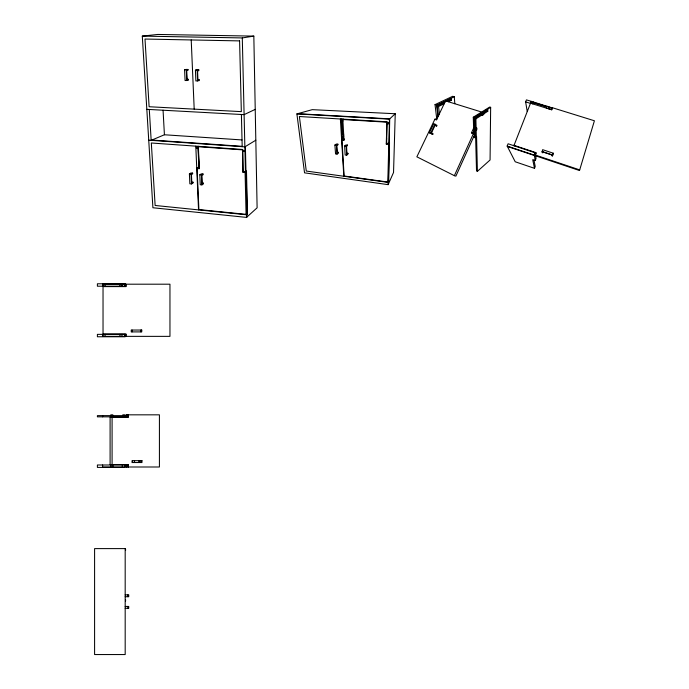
<?xml version="1.0" encoding="UTF-8"?>
<svg xmlns="http://www.w3.org/2000/svg" width="689" height="689" viewBox="0 0 689 689"><rect width="100%" height="100%" fill="white"/><g stroke="black" fill="none" stroke-linecap="round" stroke-linejoin="round"><path stroke-width="1.03" d="M483.764 112.901L486.796 110.989L486.796 110.102M483.773 113.823L487.769 111.291L487.778 109.491L474.557 117.759L475.117 137.567L473.903 137.378L473.877 136.336M473.774 133.055L473.283 117.208L489.681 107.053L490.654 107.338L490.068 159.986L477.408 171.354L476.53 170.95L475.608 136.431M343.94 139.049L341.959 139.712L344.121 175.996L387.821 182.025L388.381 180.802L389.13 143.364L388.536 144.208L386.253 144.001L386.985 121.798L299.388 116.519L306.278 171.061L388.165 182.396L388.725 181.173L389.518 142.666L388.932 143.501L386.65 143.295L386.985 121.798M386.632 144.035L386.891 143.321M534.595 154.956L534.595 154.939A3.247 3.247 0 0 1 535.009 153.75L535.25 153.199M387.821 182.025L388.794 143.484M388.122 184.652L393.54 172.483L395.245 113.745L312.263 109.654L296.899 113.9L304.547 172.844L388.122 184.652L388.165 182.396M388.932 143.501L389.414 119.145L395.245 113.745M388.398 184.023L388.45 181.784L387.959 181.715M389.225 143.079L389.716 118.861L297.691 113.685M548.375 108.759L548.823 106.786L546.954 106.209L546.317 107.906L548.186 108.483L548.823 106.786L551.915 107.794L551.872 108.552M549.495 109.103L549.538 107.863L548.797 107.63M551.553 109.749L552.199 107.665L594.409 120.773L579.707 169.899L579.328 170.467L534.991 155.619L535.982 153.087M388.777 123.202L388.26 122.633M542.829 152.717L542.803 151.976L551.743 154.947L551.682 155.662L552.483 155.929L553.207 153.182L542.631 149.677L542.036 152.458L542.829 152.717L543.07 152.062M553.207 153.182L552.483 155.929M388.691 123.4L388.63 123.65M535.319 153.673L535.189 152.82L508.094 143.777L507.164 146.051L515.217 161.769L534.526 168.349L535.207 166.48L533.992 160.124M534.526 168.349L532.709 159.693L535.267 160.554L536.042 158.401L535.654 155.843M552.569 107.777L551.82 109.827L530.53 103.195L513.891 145.715M550.864 109.534L551.415 108.018L548.806 107.208M535.267 160.554L534.337 155.146L535.189 152.82M551.915 107.794L551.57 108.578A3.557 3.557 0 0 0 551.329 109.224L551.286 109.344A2.834 2.834 0 0 0 551.217 109.646M549.124 108.991L549.538 107.863M196.451 147.119C195.392 149.134 198.888 147.627 196.511 147.093M197.381 148.057L197.442 147.317L196.727 147.058M532.847 103.918L533.2 101.938L526.43 99.879L525.621 101.869L527.223 111.446M531.357 101.361L530.694 103.031L532.537 103.608L533.2 101.938L546.937 106.252M471.776 133.02L474.876 134.131L455.885 176.134L454.37 175.678L416.862 156.825L435 118.99L436.593 119.636M473.197 132.788L473.731 131.616M454.37 175.678L473.584 133.253M473.619 128.12L471.448 132.899L474.704 134.501M474.781 125.562L475.048 124.959M479.234 115.761L479.82 114.477M480.646 112.651L481.017 111.842L445.559 100.878L436.456 119.92L434.837 119.326M432.709 134.329L433.036 133.64L431.478 132.839L435.138 125.174L436.654 126.035L436.981 125.355L435.017 124.227L433.751 123.736L429.428 132.779L432.709 134.329L429.428 132.779M430.685 133.304L435.017 124.227M244.207 151.408L243.656 150.323M386.253 144.001L386.762 143.303M344.121 175.936L343.82 176.263L340.383 118.99M387.606 122.875L387.562 123.727L388.363 123.925M244.061 151.571C246.068 149.892 240.917 150.478 243.984 151.623M476.159 129.058L476.151 129.79M246.524 217.397L257.109 207.811L253.828 36.112L157.79 34.45L142.296 36.104L152.906 207.751L246.524 217.397L246.464 214.761L247.472 213.857L246.481 170.975L245.448 171.716L243.183 171.535L242.64 149.487L151.33 142.993L155.128 205.468L246.464 214.761M197.674 167.823L197.106 168.159L198.88 209.559L246.076 214.348L247.093 213.444L246.119 171.337L243.2 172.31M476.202 129.756L476.409 129.188M347.971 153.346L346.972 154.224L346.576 146.593L347.549 145.095L345.99 144.948L344.646 145.982L345.146 154.999L346.713 155.163L348.005 154.017L347.971 153.346L346.92 153.234M338.437 152.329L337.352 153.191L336.826 145.646L337.937 144.862L337.894 144.182L336.37 144.035L334.906 145.035L335.552 153.948L337.067 154.112L338.48 153.001L338.437 152.329L337.283 152.209M344.646 145.982L346.231 146.128L347.549 145.095M198.983 209.568L198.544 209.887L195.797 146.154M475.203 130.591L475.358 136.336L476.564 136.525L477.408 171.354M246.128 171.725L245.086 172.465L242.821 172.276L242.64 149.625M243.191 171.923L243.682 171.57M334.906 145.035L336.447 145.181L337.894 144.182M344 139.979L343.975 139.634M474.919 130.488L476.805 129.876L476.762 128.102L474.842 127.715M474.867 128.705L476.762 128.102M341.322 119.128L342.157 138.954L343.932 138.816M203.393 183.145L202.23 183.894L201.877 175.471L203.048 174.756L203.014 173.99L201.343 173.852L199.827 174.782L200.241 184.73L201.911 184.876L203.419 183.903L203.393 183.145L202.196 183.041M475.117 127.517L474.876 118.508L480.948 114.675L482.601 115.201L483.773 114.452L483.764 112.626L483.101 112.419M474.876 118.508L475.884 118.835L481.938 114.994M481.921 113.16L483.764 112.626M193.032 182.223L191.835 182.973L191.447 174.584L192.653 173.869L192.619 173.12L190.965 172.973L189.397 173.895L189.854 183.799L191.508 183.946L193.066 182.981L193.032 182.223L191.792 182.12M343.673 134.26L341.83 134.665L343.527 134.803L343.63 136.577L341.933 136.439M473.283 117.208L474.29 117.543L490.654 107.338M199.827 174.782L201.507 174.92L203.014 173.99M255.817 140.203L244.862 146.869L148.721 140.16M189.397 173.895L191.06 174.033L192.619 173.12M197.106 168.159L199.259 168.099M438.187 115.614L438.626 115.39M198.665 146.361L198.174 146.611L199.069 167.823M197.123 168.538L199.285 168.719L198.363 146.723L199.026 146.387M444.474 103.143L443.69 102.894L437.179 106.028L438.548 106.485L444.19 103.746M448.324 101.731L451.347 100.267L451.209 98.587L446.084 101.042M446.972 101.317L449.995 99.853L451.347 100.267M445.309 101.412L436.99 105.391L438.247 116.165M436.792 119.214L435.026 104.625L436.68 105.167L454.292 96.761L454.809 103.738M255.223 109.37L244.104 114.641L146.817 109.336M341.985 140.056L344.009 140.237L342.846 119.516L343.553 119.18M435.026 104.625L452.682 96.296L454.292 96.761M340.917 119.309L343.062 119.231M242.028 139.936L164.421 134.768L151.167 140.332L149.289 109.473M199.181 79.786L197.95 80.122L197.579 70.976L198.811 70.666L198.776 69.847L197.037 69.787L195.426 70.175L195.883 80.983L199.216 80.604L199.181 79.786L197.932 79.735M188.407 79.364L187.141 79.7L186.728 70.597L188.002 70.295L187.968 69.477L186.245 69.417L184.583 69.804L185.083 80.553L188.45 80.182L188.407 79.364L187.124 79.313M195.426 70.175L198.776 69.847M184.583 69.804L187.968 69.477M142.296 36.104L242.295 37.929L253.828 36.112M530.918 151.261L530.935 151.261A1.171 1.171 0 0 1 531.624 151.537M125.984 286.202L125.587 284.195L169.959 284.195L169.959 336.361L125.587 336.361L125.984 334.354M122.771 414.83L124.778 414.83M128.326 416.836L126.053 416.836L126.053 414.83L159.417 414.83L159.417 466.996L126.053 466.996L126.053 464.989L128.326 464.989M125.183 594.857L128.722 594.857L128.722 596.708L125.183 596.708M125.183 606.441L128.722 606.441L128.722 608.301L125.183 608.301M296.899 113.9L389.414 119.145M342.846 119.516L386.589 122.168M341.029 121.178L342.769 121.29L342.657 119.421M151.864 140.039L242.183 146.326M198.363 146.723L242.27 149.849M196.727 167.746L198.897 167.927L197.984 146.309M341.959 139.712L343.656 139.858M386.641 143.665L388.544 143.837M246.722 213.779L247.472 213.857M246.214 214.236L246.972 214.305L247.032 216.932M388.234 181.104L388.725 181.173M435.939 119.051L435.991 119.059A4.453 4.453 0 0 1 436.662 119.361M486.796 110.989L487.769 111.291M533.243 102.368L546.816 106.588M533.295 102.807L546.67 106.967M525.621 101.869L530.375 103.35L531.09 102.041M541.985 151.485L552.578 154.999M513.684 145.215L536.128 152.7L535.387 155.757M534.879 154.896L579.707 169.899M534.914 155.103L534.397 155.516L507.38 146.464M507.164 146.051L534.337 155.146M438.161 114.452L438.936 114.727M436.654 126.035L435.052 125.355M388.234 122.737L388.725 123.021M436.68 105.167L438.023 116.639M438.548 106.485L439.384 113.806M443.69 102.894L443.621 102.213M444.887 101.61L444.939 102.179M449.943 99.19L449.995 99.853M336.447 145.181L337.067 154.112M341.865 121.23L342.614 134.174M342.752 136.508L342.881 138.722M341.451 121.204L342.218 134.415M342.338 136.474L342.485 138.989M163.06 110.223L164.421 134.768M346.231 146.128L346.713 155.163M186.314 69.865L186.805 80.622M191.06 174.033L191.508 183.946M191.215 39.945L194.195 109.129M197.175 70.235L197.622 81.052M201.507 174.92L201.911 184.876M474.29 117.543L474.764 134.062M474.773 134.346L474.876 137.748M475.531 128.946L475.574 130.729M475.884 118.835L476.108 127.87M476.168 130.316L476.323 136.698M242.295 37.929L245.448 171.716M245.077 172.078L246.076 214.348M241.4 114.495L242.192 146.679M245.387 146.542L245.964 171.346M480.939 113.771L480.948 114.675M482.584 113.366L482.601 115.201M140.944 330.04L140.944 331.9M140.832 460.683L140.832 462.534M139.462 460.683L139.462 462.534M138.894 460.683L138.894 462.534M134.536 460.683L134.536 462.534M132.607 460.683L132.607 462.534M132.047 330.04L132.047 331.9M128.326 414.83L128.326 417.241L110.102 417.241L110.102 464.584L128.326 464.584L128.326 466.996M128.042 414.83L128.042 416.836M128.042 464.989L128.042 466.996M127.913 594.857L127.913 596.708M127.913 606.441L127.913 608.301M126.337 414.83L126.337 417.241M126.337 464.584L126.337 466.996M125.984 284.195L125.984 286.607L103.031 286.607L103.031 333.95L125.984 333.95L125.984 336.361M125.587 549.185L125.587 550.442M125.587 599.74L125.587 600.997M124.778 286.202L124.778 284.195L102.627 284.195L102.627 286.202M124.778 334.354L124.778 336.361L102.627 336.361L102.627 334.354M124.778 415.631L124.778 416.836M124.778 464.989L124.778 466.996L102.627 466.996L102.627 464.989M122.366 283.79L122.366 286.202M122.366 464.989L122.366 467.4M121.97 284.195L121.97 286.202M121.97 334.354L121.97 336.361M119.955 284.195L119.955 286.202M119.955 334.354L119.955 336.361M112.815 416.836L112.815 414.83L110.8 414.83L110.8 416.836M112.815 464.989L112.815 466.996M112.092 417.241L112.092 464.584M110.8 464.989L110.8 466.996M105.038 284.195L105.038 286.202M105.038 334.354L105.038 336.361M103.031 284.195L103.031 286.202M103.031 334.354L103.031 336.361M102.627 415.631L102.627 416.836M472.887 132.727A3.066 3.066 0 0 1 473.989 133.201M514.485 145.792A1.12 1.12 0 0 1 515.183 146.068M386.848 123.202A1.094 1.094 0 0 1 386.891 122.496M386.589 139.281A1.051 1.051 0 0 1 386.641 138.627M482.946 114.029L483.377 113.582L482.955 113.952M126.311 415.941C127.077 418.232 127.474 414.003 126.311 415.941M126.595 415.941C127.396 418.214 127.801 413.874 126.595 415.941M126.311 466.1C127.181 468.348 127.336 464.145 126.311 466.1M126.595 466.1C127.284 468.391 127.904 464.162 126.595 466.1M125.183 283.79L97.399 283.79L97.399 286.202L125.183 286.202L125.183 283.79M141.745 330.04L131.237 330.04L131.237 331.9L141.745 331.9L141.745 330.04M125.183 334.354L97.399 334.354L97.399 336.766L125.183 336.766L125.183 334.354M125.183 415.631L97.399 415.631L97.399 416.836L125.183 416.836L125.183 415.631M141.968 460.683L132.038 460.683L132.038 462.534L141.968 462.534L141.968 460.683M125.183 464.989L97.399 464.989L97.399 467.4L125.183 467.4L125.183 464.989M125.183 548.608L94.591 548.608L94.591 654.55L125.183 654.55L125.183 548.608M239.591 40.901L145 39.04L149.117 106.735L241.331 111.635L239.591 40.901"/></g></svg>
